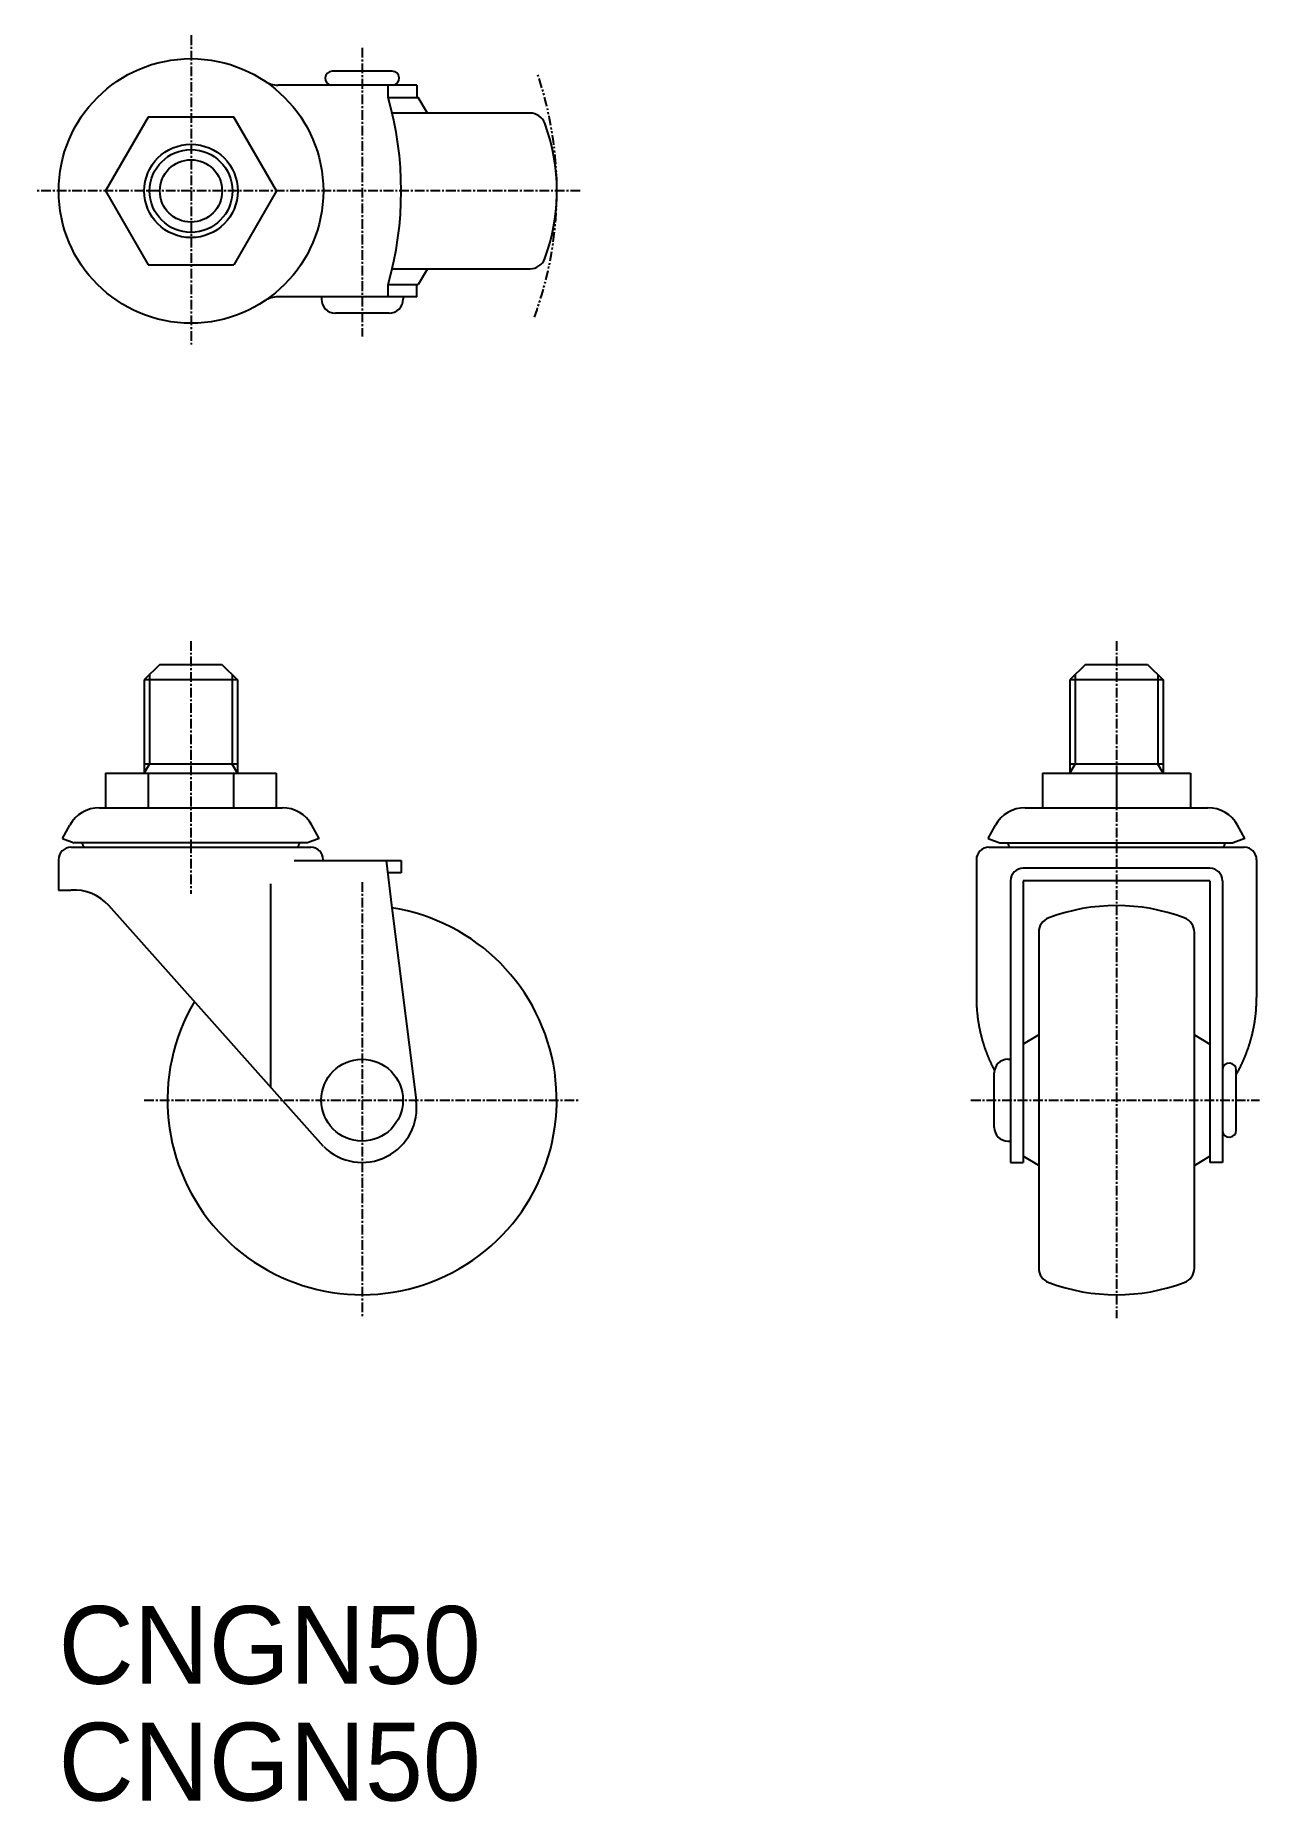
# Model space of a CAD drawing. Extents: x -3485 to -3328, y -902 to -675.
import ezdxf

# ---------------------------------------------------------------- set-up
doc = ezdxf.new("R2010")
doc.units = 0
doc.linetypes.add('CENTER', pattern=[2, 1.25, -0.25, 0.25, -0.25])
doc.linetypes.add('PHANTOM', pattern=[2.5, 1.25, -0.25, 0.25, -0.25, 0.25, -0.25])
doc.layers.get('0').update_dxf_attribs({"linetype": 'CONTINUOUS'})
doc.layers.add('CENTER', color=1, linetype='CENTER')

msp = doc.modelspace()

# ---------------------------------------------------------------- linework, layer by layer
at = {"color": 7, "linetype": 'CONTINUOUS'}
for p, q in [((-3439.27, -679.52), (-3446.97, -679.52)), ((-3436.12, -681.31), (-3453.97, -681.31)), ((-3439.79, -682.91), (-3439.79, -681.31)), ((-3439.79, -682.91), (-3435.92, -682.91)), ((-3436.12, -681.31), (-3436.12, -682.91)), ((-3434.72, -684.91), (-3435.92, -682.91)), ((-3470.61, -685.41), (-3476.09, -694.91)), ((-3459.64, -685.41), (-3470.61, -685.41)), ((-3454.15, -694.91), (-3459.64, -685.41)), ((-3421.56, -684.91), (-3439.27, -684.91)), ((-3432.09, -684.91), (-3432.09, -684.91)), ((-3476.09, -694.91), (-3470.61, -704.41)), ((-3454.15, -694.91), (-3459.64, -704.41)), ((-3470.61, -704.41), (-3459.64, -704.41)), ((-3439.27, -704.91), (-3421.56, -704.91)), ((-3434.72, -704.91), (-3435.92, -706.91)), ((-3439.79, -706.91), (-3435.92, -706.91)), ((-3439.79, -708.51), (-3439.79, -706.91)), ((-3436.12, -708.51), (-3436.12, -706.91)), ((-3436.12, -708.51), (-3453.97, -708.51)), ((-3448.37, -708.51), (-3448.37, -708.81)), ((-3437.87, -708.51), (-3437.87, -708.81)), ((-3439.67, -710.61), (-3446.57, -710.61)), ((-3469.14, -755.74), (-3471.14, -757.74)), ((-3469.14, -755.74), (-3461.14, -755.74)), ((-3461.14, -755.74), (-3459.14, -757.74)), ((-3350.22, -755.74), (-3352.22, -757.74)), ((-3350.22, -755.74), (-3342.22, -755.74)), ((-3342.22, -755.74), (-3340.22, -757.74)), ((-3459.14, -757.74), (-3471.14, -757.74)), ((-3471.14, -757.74), (-3471.14, -769.74)), ((-3459.14, -757.74), (-3459.14, -769.74)), ((-3340.22, -757.74), (-3352.22, -757.74)), ((-3352.22, -757.74), (-3352.22, -769.74)), ((-3340.22, -757.74), (-3340.22, -769.74)), ((-3459.14, -768.57), (-3471.14, -768.57)), ((-3340.22, -768.57), (-3352.22, -768.57)), ((-3476.11, -769.74), (-3476.11, -774.17)), ((-3476.11, -769.74), (-3454.17, -769.74)), ((-3470.62, -769.74), (-3470.62, -774.17)), ((-3459.65, -769.74), (-3459.65, -774.17)), ((-3454.17, -769.74), (-3454.17, -774.17)), ((-3355.72, -769.74), (-3355.72, -774.17)), ((-3355.72, -769.74), (-3336.72, -769.74)), ((-3346.22, -769.74), (-3346.22, -774.17)), ((-3336.72, -769.74), (-3336.72, -774.17)), ((-3476.89, -774.17), (-3453.39, -774.17)), ((-3357.97, -774.17), (-3334.47, -774.17)), ((-3481.64, -778.12), (-3480.7, -776.42)), ((-3481.64, -778.12), (-3480.14, -778.67)), ((-3448.64, -778.12), (-3450.14, -778.67)), ((-3448.64, -778.12), (-3449.58, -776.42)), ((-3362.72, -778.12), (-3361.78, -776.42)), ((-3362.72, -778.12), (-3361.22, -778.67)), ((-3329.72, -778.12), (-3331.23, -778.67)), ((-3329.72, -778.12), (-3330.67, -776.42)), ((-3480.54, -779.24), (-3449.74, -779.24)), ((-3450.14, -778.67), (-3480.14, -778.67)), ((-3362.62, -779.24), (-3329.82, -779.24)), ((-3361.22, -778.67), (-3331.23, -778.67)), ((-3482.14, -780.84), (-3482.14, -784.74)), ((-3451.88, -780.94), (-3438.14, -780.94)), ((-3448.14, -780.84), (-3448.14, -780.94)), ((-3440.07, -780.94), (-3439.31, -787.04)), ((-3438.14, -782.54), (-3439.87, -782.54)), ((-3438.14, -780.94), (-3438.14, -782.54)), ((-3364.22, -780.84), (-3364.22, -798.57)), ((-3334.22, -781.94), (-3358.22, -781.94)), ((-3328.22, -780.84), (-3328.22, -798.57)), ((-3482.14, -784.74), (-3480.54, -784.74)), ((-3454.88, -810.08), (-3454.88, -783.94)), ((-3359.82, -783.54), (-3359.82, -819.74)), ((-3334.22, -783.54), (-3358.22, -783.54)), ((-3358.22, -783.54), (-3358.22, -819.74)), ((-3334.22, -783.54), (-3334.22, -819.74)), ((-3332.62, -783.54), (-3332.62, -819.74)), ((-3448.08, -817.71), (-3475.69, -786.74)), ((-3439.31, -787.04), (-3436.21, -811.74)), ((-3356.22, -790.18), (-3356.22, -833.31)), ((-3336.22, -833.31), (-3336.22, -790.18)), ((-3336.22, -796.74), (-3336.22, -796.74)), ((-3356.22, -803.34), (-3358.22, -804.54)), ((-3336.22, -803.34), (-3334.22, -804.54)), ((-3360.17, -806.49), (-3359.82, -806.49)), ((-3330.83, -815.59), (-3330.83, -807.89)), ((-3361.92, -815.24), (-3361.92, -808.24)), ((-3360.17, -816.99), (-3359.82, -816.99)), ((-3356.22, -820.14), (-3358.22, -818.94)), ((-3336.22, -820.14), (-3334.22, -818.94)), ((-3359.82, -819.74), (-3358.22, -819.74)), ((-3332.62, -819.74), (-3334.22, -819.74)), ((-3336.22, -822.77), (-3336.22, -822.77))]:
    msp.add_line(p, q, dxfattribs=at)
at = {"color": 3, "linetype": 'CONTINUOUS'}
for p, q in [((-3470.46, -757.07), (-3470.46, -768.57)), ((-3459.82, -757.07), (-3459.82, -768.57)), ((-3351.55, -757.07), (-3351.55, -768.57)), ((-3340.9, -757.07), (-3340.9, -768.57)), ((-3471.14, -769.74), (-3470.46, -768.57)), ((-3459.14, -769.74), (-3459.82, -768.57)), ((-3352.22, -769.74), (-3351.55, -768.57)), ((-3340.22, -769.74), (-3340.9, -768.57))]:
    msp.add_line(p, q, dxfattribs=at)
at = {"color": 7, "linetype": 'CONTINUOUS'}
for points in [[(-3364.22, -798.57, 0), (-3364.22, -798.65, 0), (-3364.22, -798.73, 0), (-3364.22, -798.8, 0), (-3364.22, -798.88, 0), (-3364.22, -798.96, 0), (-3364.22, -799.03, 0), (-3364.22, -799.11, 0), (-3364.21, -799.19, 0), (-3364.21, -799.26, 0), (-3364.21, -799.34, 0), (-3364.21, -799.41, 0), (-3364.2, -799.49, 0), (-3364.2, -799.57, 0), (-3364.2, -799.64, 0), (-3364.19, -799.72, 0), (-3364.19, -799.8, 0), (-3364.18, -799.87, 0), (-3364.18, -799.95, 0), (-3364.17, -800.03, 0), (-3364.17, -800.1, 0), (-3364.16, -800.18, 0), (-3364.15, -800.25, 0), (-3364.15, -800.33, 0), (-3364.14, -800.41, 0), (-3364.13, -800.48, 0), (-3364.13, -800.56, 0), (-3364.12, -800.64, 0), (-3364.11, -800.71, 0), (-3364.1, -800.79, 0), (-3364.09, -800.86, 0), (-3364.09, -800.94, 0), (-3364.08, -801.02, 0), (-3364.07, -801.09, 0), (-3364.06, -801.17, 0), (-3364.05, -801.24, 0), (-3364.04, -801.32, 0), (-3364.03, -801.39, 0), (-3364.02, -801.47, 0), (-3364, -801.55, 0), (-3363.99, -801.62, 0), (-3363.98, -801.7, 0), (-3363.97, -801.77, 0), (-3363.96, -801.85, 0), (-3363.94, -801.92, 0), (-3363.93, -802, 0), (-3363.92, -802.07, 0), (-3363.9, -802.15, 0), (-3363.89, -802.22, 0), (-3363.88, -802.3, 0), (-3363.86, -802.37, 0), (-3363.85, -802.45, 0), (-3363.83, -802.52, 0), (-3363.82, -802.6, 0), (-3363.8, -802.67, 0), (-3363.79, -802.75, 0), (-3363.77, -802.82, 0), (-3363.75, -802.9, 0), (-3363.74, -802.97, 0), (-3363.72, -803.05, 0), (-3363.7, -803.12, 0), (-3363.69, -803.2, 0), (-3363.67, -803.27, 0), (-3363.65, -803.34, 0), (-3363.63, -803.42, 0), (-3363.61, -803.49, 0), (-3363.6, -803.57, 0), (-3363.58, -803.64, 0), (-3363.56, -803.71, 0), (-3363.54, -803.79, 0), (-3363.52, -803.86, 0), (-3363.5, -803.93, 0), (-3363.48, -804.01, 0), (-3363.46, -804.08, 0), (-3363.44, -804.15, 0), (-3363.41, -804.23, 0), (-3363.39, -804.3, 0), (-3363.37, -804.37, 0), (-3363.35, -804.45, 0), (-3363.33, -804.52, 0), (-3363.3, -804.59, 0), (-3363.28, -804.66, 0), (-3363.26, -804.74, 0), (-3363.23, -804.81, 0), (-3363.21, -804.88, 0), (-3363.19, -804.95, 0), (-3363.16, -805.02, 0), (-3363.14, -805.1, 0), (-3363.11, -805.17, 0), (-3363.09, -805.24, 0), (-3363.06, -805.31, 0), (-3363.04, -805.38, 0), (-3363.01, -805.46, 0), (-3362.98, -805.53, 0), (-3362.96, -805.6, 0), (-3362.93, -805.67, 0), (-3362.9, -805.74, 0), (-3362.88, -805.81, 0), (-3362.85, -805.88, 0), (-3362.82, -805.95, 0), (-3362.79, -806.02, 0), (-3362.76, -806.09, 0), (-3362.74, -806.16, 0), (-3362.71, -806.23, 0), (-3362.68, -806.3, 0), (-3362.65, -806.37, 0), (-3362.62, -806.44, 0), (-3362.59, -806.51, 0), (-3362.56, -806.58, 0), (-3362.53, -806.65, 0), (-3362.5, -806.72, 0), (-3362.47, -806.79, 0), (-3362.43, -806.86, 0), (-3362.4, -806.93, 0), (-3362.37, -807, 0), (-3362.34, -807.07, 0), (-3362.31, -807.13, 0), (-3362.27, -807.2, 0), (-3362.24, -807.27, 0), (-3362.21, -807.34, 0), (-3362.17, -807.41, 0), (-3362.14, -807.47, 0), (-3362.11, -807.54, 0), (-3362.07, -807.61, 0), (-3362.04, -807.68, 0), (-3362, -807.74, 0), (-3361.97, -807.81, 0), (-3361.93, -807.88, 0), (-3361.9, -807.94, 0)], [(-3330.83, -808.45, 0), (-3330.79, -808.38, 0), (-3330.75, -808.31, 0), (-3330.71, -808.24, 0), (-3330.67, -808.17, 0), (-3330.64, -808.1, 0), (-3330.6, -808.03, 0), (-3330.56, -807.96, 0), (-3330.52, -807.89, 0), (-3330.48, -807.82, 0), (-3330.45, -807.75, 0), (-3330.41, -807.68, 0), (-3330.37, -807.61, 0), (-3330.34, -807.53, 0), (-3330.3, -807.46, 0), (-3330.27, -807.39, 0), (-3330.23, -807.32, 0), (-3330.2, -807.25, 0), (-3330.16, -807.17, 0), (-3330.13, -807.1, 0), (-3330.09, -807.03, 0), (-3330.06, -806.96, 0), (-3330.03, -806.88, 0), (-3329.99, -806.81, 0), (-3329.96, -806.74, 0), (-3329.93, -806.66, 0), (-3329.89, -806.59, 0), (-3329.86, -806.52, 0), (-3329.83, -806.44, 0), (-3329.8, -806.37, 0), (-3329.77, -806.29, 0), (-3329.74, -806.22, 0), (-3329.71, -806.15, 0), (-3329.68, -806.07, 0), (-3329.65, -806, 0), (-3329.62, -805.92, 0), (-3329.59, -805.85, 0), (-3329.56, -805.77, 0), (-3329.53, -805.7, 0), (-3329.5, -805.62, 0), (-3329.47, -805.55, 0), (-3329.44, -805.47, 0), (-3329.42, -805.4, 0), (-3329.39, -805.32, 0), (-3329.36, -805.24, 0), (-3329.34, -805.17, 0), (-3329.31, -805.09, 0), (-3329.28, -805.01, 0), (-3329.26, -804.94, 0), (-3329.23, -804.86, 0), (-3329.21, -804.79, 0), (-3329.18, -804.71, 0), (-3329.16, -804.63, 0), (-3329.13, -804.55, 0), (-3329.11, -804.48, 0), (-3329.09, -804.4, 0), (-3329.06, -804.32, 0), (-3329.04, -804.25, 0), (-3329.02, -804.17, 0), (-3328.99, -804.09, 0), (-3328.97, -804.01, 0), (-3328.95, -803.94, 0), (-3328.93, -803.86, 0), (-3328.91, -803.78, 0), (-3328.89, -803.7, 0), (-3328.87, -803.62, 0), (-3328.85, -803.54, 0), (-3328.83, -803.47, 0), (-3328.81, -803.39, 0), (-3328.79, -803.31, 0), (-3328.77, -803.23, 0), (-3328.75, -803.15, 0), (-3328.73, -803.07, 0), (-3328.72, -802.99, 0), (-3328.7, -802.92, 0), (-3328.68, -802.84, 0), (-3328.66, -802.76, 0), (-3328.65, -802.68, 0), (-3328.63, -802.6, 0), (-3328.61, -802.52, 0), (-3328.6, -802.44, 0), (-3328.58, -802.36, 0), (-3328.57, -802.28, 0), (-3328.55, -802.2, 0), (-3328.54, -802.12, 0), (-3328.52, -802.04, 0), (-3328.51, -801.96, 0), (-3328.5, -801.88, 0), (-3328.48, -801.8, 0), (-3328.47, -801.72, 0), (-3328.46, -801.64, 0), (-3328.45, -801.56, 0), (-3328.44, -801.48, 0), (-3328.42, -801.4, 0), (-3328.41, -801.32, 0), (-3328.4, -801.24, 0), (-3328.39, -801.16, 0), (-3328.38, -801.08, 0), (-3328.37, -801, 0), (-3328.36, -800.92, 0), (-3328.35, -800.84, 0), (-3328.34, -800.76, 0), (-3328.33, -800.68, 0), (-3328.33, -800.6, 0), (-3328.32, -800.52, 0), (-3328.31, -800.44, 0), (-3328.3, -800.36, 0), (-3328.3, -800.27, 0), (-3328.29, -800.19, 0), (-3328.28, -800.11, 0), (-3328.28, -800.03, 0), (-3328.27, -799.95, 0), (-3328.27, -799.87, 0), (-3328.26, -799.79, 0), (-3328.26, -799.71, 0), (-3328.25, -799.63, 0), (-3328.25, -799.55, 0), (-3328.24, -799.47, 0), (-3328.24, -799.38, 0), (-3328.24, -799.3, 0), (-3328.23, -799.22, 0), (-3328.23, -799.14, 0), (-3328.23, -799.06, 0), (-3328.23, -798.98, 0), (-3328.23, -798.9, 0), (-3328.23, -798.82, 0), (-3328.22, -798.74, 0), (-3328.22, -798.65, 0), (-3328.22, -798.57, 0)]]:
    msp.add_polyline3d(points, dxfattribs=at)
for centre, radius in [((-3465.12, -694.91), 17), ((-3465.12, -694.91), 6), ((-3465.12, -694.91), 4), ((-3443.14, -811.74), 5.25)]:
    msp.add_circle(centre, radius, dxfattribs=at)
at = {"color": 3, "linetype": 'CONTINUOUS'}
msp.add_circle((-3465.12, -694.91), 5.32, dxfattribs=at)
at = {"color": 7, "linetype": 'CONTINUOUS'}
for centre, radius, start, end in [((-3453.97, -678.31), 3, 236.0987, 270), ((-3446.97, -680.42), 0.9, 90.0033, 263.5201), ((-3439.27, -680.42), 0.9, 276.4799, 89.9967), ((-3482.12, -694.91), 44, 344.1734, 15.8266), ((-3421.56, -686.91), 2, 20.3543, 90.0001), ((-3443.12, -694.91), 25, 339.6456, 20.3544), ((-3421.56, -702.91), 2, 269.9999, 339.6456), ((-3453.97, -711.51), 3, 90, 123.9013), ((-3446.57, -708.81), 1.8, 180, 270), ((-3439.67, -708.81), 1.8, 270, 0), ((-3476.89, -778.52), 4.35, 90, 151.0897), ((-3453.39, -778.52), 4.35, 28.9103, 90), ((-3357.97, -778.52), 4.35, 90, 151.0897), ((-3334.47, -778.52), 4.35, 28.9103, 90), ((-3480.54, -780.84), 1.6, 90, 180), ((-3476.89, -777.86), 2.38, 199.8828, 215.4389), ((-3453.39, -777.86), 2.38, 324.5611, 340.1172), ((-3450.71, -780.84), 1.6, 89.9994, 90.0006), ((-3449.74, -780.84), 1.6, 0.0009, 90.0002), ((-3362.62, -780.84), 1.6, 89.9998, 179.9991), ((-3357.97, -777.86), 2.38, 199.8826, 215.4386), ((-3334.47, -777.86), 2.38, 324.5614, 340.1174), ((-3329.82, -780.84), 1.6, 0.0009, 90.0002), ((-3358.22, -783.54), 1.6, 89.9998, 180.0002), ((-3334.22, -783.54), 1.6, 0, 90.0002), ((-3480.18, -790.75), 6.02, 41.731, 93.4009), ((-3443.14, -811.74), 25, 149.5566, 81.181), ((-3346.22, -811.74), 25, 69.6456, 110.3544), ((-3354.22, -790.18), 2, 110.3544, 180.0001), ((-3338.22, -790.18), 2, 0, 69.6457), ((-3360.17, -808.24), 1.75, 90, 180), ((-3331.73, -807.89), 0.9, 0.0033, 173.5201), ((-3443.14, -812.74), 7, 225.1559, 8.2117), ((-3360.17, -815.24), 1.75, 180, 270), ((-3331.73, -815.59), 0.9, 186.4799, 359.9967), ((-3354.22, -833.31), 2, 179.9999, 249.6456), ((-3346.22, -811.74), 25, 249.6456, 290.3544), ((-3338.22, -833.31), 2, 290.3543, 0.0001)]:
    msp.add_arc(centre, radius, start, end, dxfattribs=at)
at = {"color": 3, "linetype": 'PHANTOM'}
msp.add_arc((-3465.12, -694.91), 47, 339.8316, 18.7391, dxfattribs=at)
at = {"layer": 'CENTER', "color": 1, "linetype": 'CENTER'}
for p, q in [((-3465.12, -674.91), (-3465.12, -714.91)), ((-3443.12, -676.52), (-3443.12, -713.61)), ((-3415.12, -694.91), (-3485.12, -694.91)), ((-3465.14, -752.74), (-3465.14, -785.24)), ((-3346.22, -752.74), (-3346.22, -839.74)), ((-3443.14, -783.74), (-3443.14, -839.74)), ((-3471.14, -811.74), (-3415.14, -811.74)), ((-3364.92, -811.74), (-3327.83, -811.74))]:
    msp.add_line(p, q, dxfattribs=at)

# ---------------------------------------------------------------- texts
at = {"color": 7, "linetype": 'CONTINUOUS'}
for p in [(-3482.14, -886.74), (-3482.14, -901.74)]:
    msp.add_text('CNGN50', height=10, dxfattribs=at).set_placement(p)

doc.saveas('drawing.dxf')
